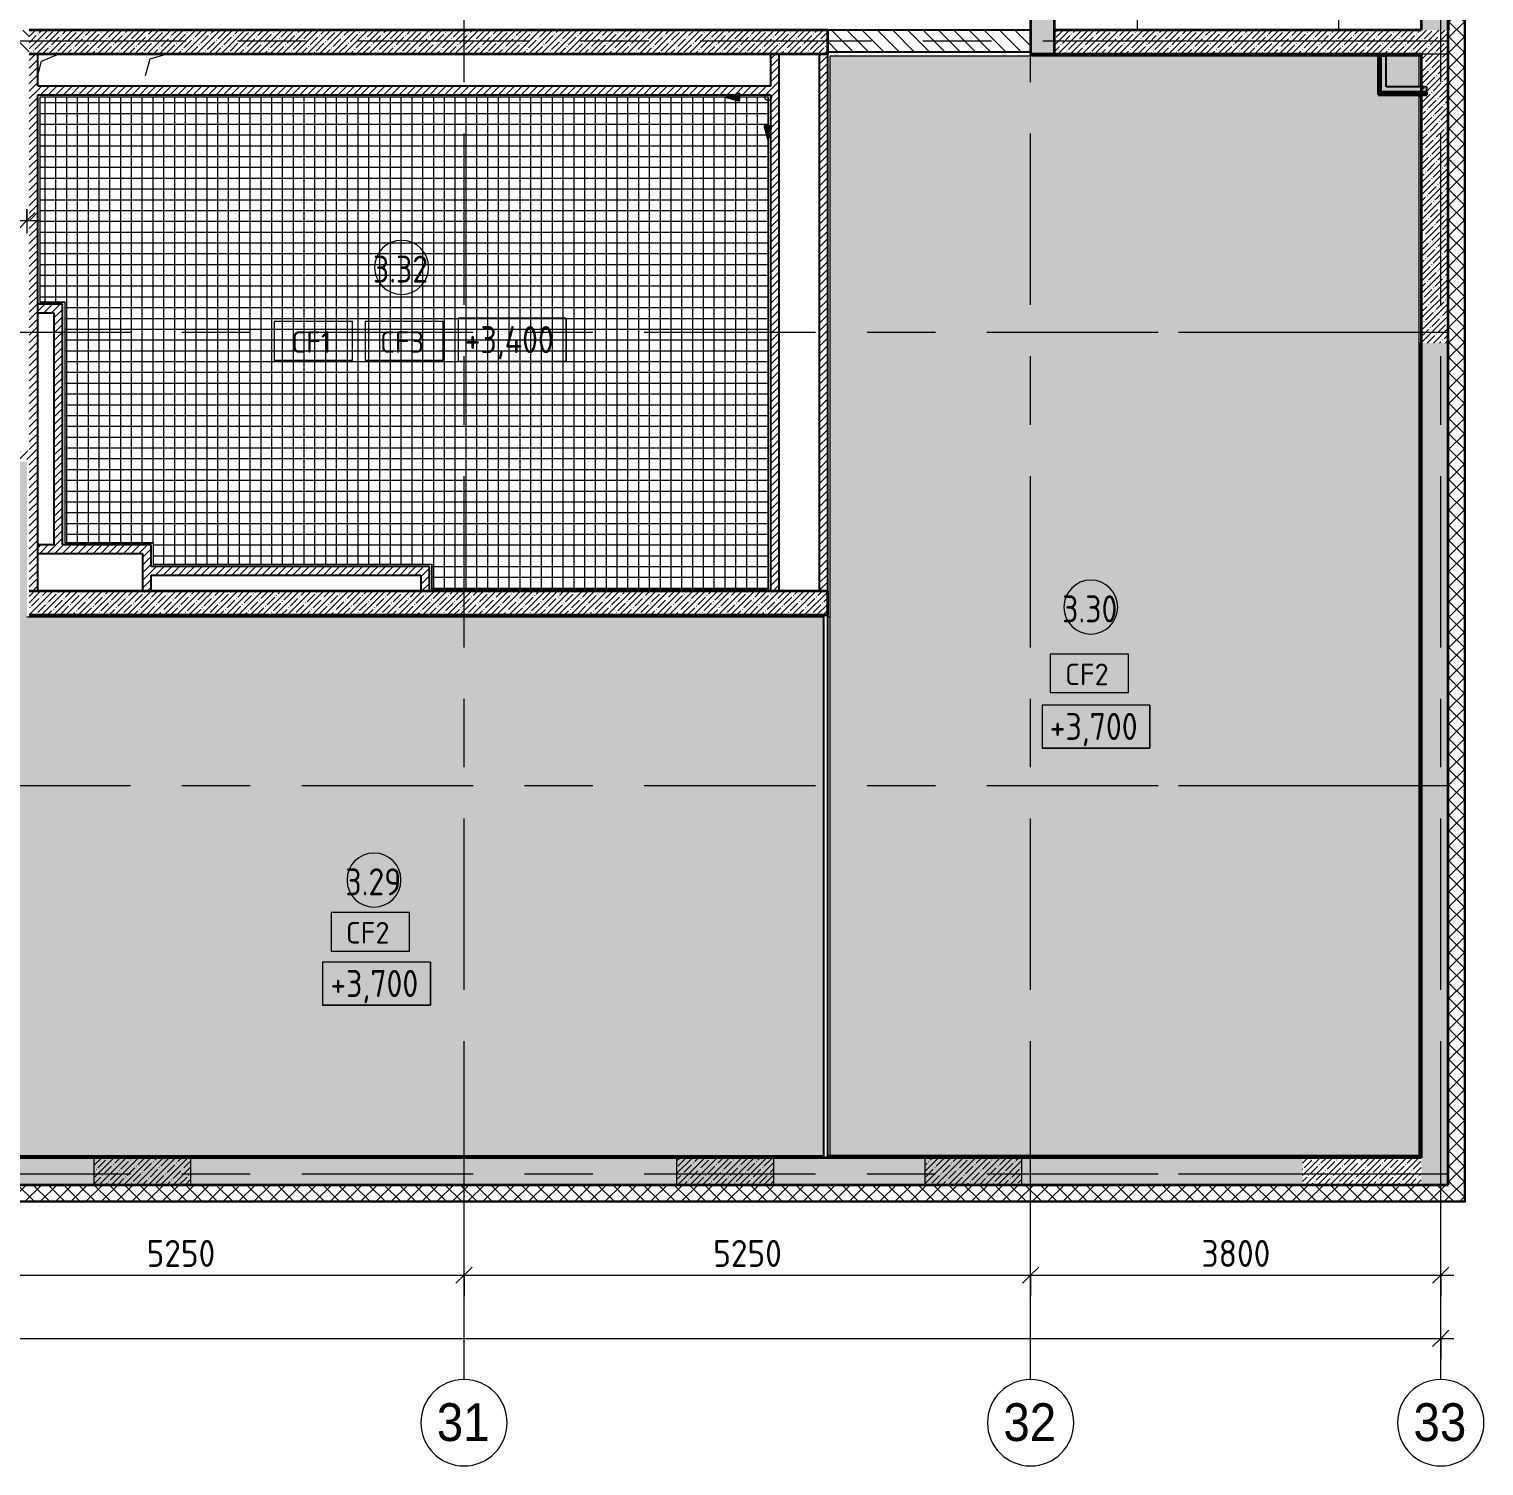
# Model space of a CAD drawing. Header units: millimetres. Extents: x 81469 to 281789, y -8553 to 29000.
# Drawn here: x 111930 to 125410, y -2706 to 10610 of the extents above; entities that cross this region are included whole.
import ezdxf

# ---------------------------------------------------------------- set-up
doc = ezdxf.new("R2010")
doc.units = ezdxf.units.MM
doc.linetypes.add('ADSK_Штрих_ш2 п1', pattern=[300, 200, -100])
doc.linetypes.add('Осевая', pattern=[3175, 635, -476.25, 1587.5, -476.25])
for name, color, linetype, lineweight in [('0-1', 7, 'Continuous', 9), ('A-ANNO-DIMS', 7, 'Continuous', 9), ('A-ANNO-DIMS-100', 7, 'Continuous', 9), ('A-AREA-IDEN', 7, 'Continuous', 9), ('A-CLNG', 7, 'Continuous', 9), ('A-CLNG-IDEN', 7, 'Continuous', 9), ('A-CLNG-PATT', 7, 'Continuous', 9), ('A-DETL-1', 7, 'ADSK_Штрих_ш2 п1', 9), ('A-DETL-GENF', 7, 'Continuous', 9), ('A-WALL', 7, 'Continuous', 9), ('G-ANNO-DIMS', 7, 'Continuous', 9), ('I-WALL', 7, 'Continuous', 9), ('S-COLS', 7, 'Continuous', 9), ('Оси', 7, 'Continuous', 9), ('Оси-1', 7, 'Continuous', 20), ('Оси-2', 7, 'Осевая', 9)]:
    doc.layers.add(name, color=color, linetype=linetype, lineweight=lineweight)
for name, color, linetype, lineweight, true_color in [('A-WALL-1', 7, 'Continuous', 13, 0x3c3c3c), ('A-WALL-2', 7, 'Continuous', 25, 0x3c3c3c), ('A-WALL-3', 7, 'Continuous', 35, 0x3c3c3c), ('A-WALL-FNSH-1', 7, 'Continuous', 9, 0x3c3c3c), ('A-WALL-FNSH-2', 7, 'Continuous', 13, 0x3c3c3c)]:
    doc.layers.add(name, color=color, linetype=linetype, lineweight=lineweight, true_color=true_color)
doc.styles.add('Arial', font='arial.ttf', dxfattribs={"width": 0.9, "height": 350})
doc.styles.add('GOST Common', font='GOST_Common.ttf', dxfattribs={"width": 0.9, "height": 250})
doc.styles.add('GOST Common_1', font='GOST_Common.ttf', dxfattribs={"height": 200})
doc.styles.add('ISOCPEUR', font='isocpeur.ttf', dxfattribs={"width": 0.9, "height": 250})
doc.styles.add('ISOCPEUR_2', font='isocpeur.ttf', dxfattribs={"width": 0.9, "height": 150})
doc.dimstyles.new('ISO-1_5_окр_100', dxfattribs={"dimscale": 304.8, "dimtxt": 149.397176, "dimasz": 0.492126, "dimexe": 0.393701, "dimexo": 0, "dimgap": 0, "dimtad": 1, "dimdec": 0, "dimrnd": 100, "dimzin": 0, "dimdsep": 46, "dimtxsty": 'ISOCPEUR_2', "dimblk1": 'OBLIQUE', "dimblk2": 'OBLIQUE', "dimsah": 1, "dimcen": 0.09, "dimdle": 0.393701, "dimazin": 0, "dimtfac": 1, "dimtdec": 4, "dimtix": 1, "dimtmove": 0, "dimatfit": 3, "dimfxl": 1, "dimtvp": 1, "dimtolj": 1, "dimtzin": 0, "dimarcsym": 2})
doc.dimstyles.new('ISO-2_5_0_9К_БОЛЬШОЙ', dxfattribs={"dimscale": 304.8, "dimtxt": 248.995294, "dimasz": 0.492126, "dimexe": 0.393701, "dimexo": 0.984252, "dimgap": 0, "dimtad": 1, "dimdec": 0, "dimrnd": 10, "dimzin": 0, "dimdsep": 46, "dimtxsty": 'ISOCPEUR', "dimblk1": 'OBLIQUE', "dimblk2": 'OBLIQUE', "dimsah": 1, "dimcen": 0.09, "dimdle": 0.393701, "dimazin": 0, "dimtfac": 1, "dimtdec": 4, "dimtix": 1, "dimtmove": 0, "dimatfit": 3, "dimfxl": 1, "dimtvp": 1, "dimtolj": 1, "dimtzin": 0, "dimarcsym": 2})
pattern_1 = [(45, (0, 0), (-35.35534, 35.35534), [])]
pattern_2 = [(45, (0, 0), (-57.024626, 57.024626), []), (45, (57.025, 0), (-57.024626, 57.024626), [100.806, -20.161, 3.353, -16.808])]
pattern_3 = [(45, (0, 0), (-70.71068, 70.71068), []), (135, (0, 0), (-70.71068, -70.71068), [])]
pattern_4 = [(45, (0, 0), (-106.06602, 106.06602), []), (135, (0, 0), (-106.06602, -106.06602), [])]

# ---------------------------------------------------------------- blocks, each defined once
blk = doc.blocks.new('Начало раскладки_красным - Начало раскладки_красным-26113037-План потолков с обозначением видов отделки и геометрии 3 этажа в осях 23-33')
at = {"layer": 'A-DETL-GENF'}
for points in [[(-265, -36), (-265, 36), (-400, 0)], [(0, -400), (36, -265), (-36, -265)]]:
    blk.add_hatch(color=256, dxfattribs=at).paths.add_polyline_path(points)
for p, q in [((-265, 36), (-400, 0)), ((-400, 0), (-265, 36)), ((-400, 0), (-265, -36)), ((-400, 0), (-265, -36)), ((-265, -36), (-265, 36)), ((-265, 36), (-265, -36)), ((-30, 0), (-265, 0)), ((0, -30), (0, -265)), ((36, -265), (-36, -265)), ((-36, -265), (0, -400)), ((0, -400), (-36, -265)), ((-36, -265), (36, -265)), ((0, -400), (36, -265)), ((0, -400), (36, -265))]:
    blk.add_line(p, q, dxfattribs=at)
blk.add_circle((0, 0), 30, dxfattribs=at)
blk = doc.blocks.new('Ось сетки - D8-29747960-План потолков с обозначением видов отделки и геометрии 3 этажа в осях 23-33')
at = {"layer": 'Оси-1'}
for start, end in [(360, 180), (180, 360)]:
    blk.add_arc((0, 0), 4, start, end, dxfattribs=at)
blk = doc.blocks.new('Марка_Помещения - Номер-25198446-План потолков с обозначением видов отделки и геометрии 3 этажа в осях 23-33')
at = {"layer": 'A-AREA-IDEN'}
for start, end in [(360, 180), (180, 360)]:
    blk.add_arc((0, 0), 2.5, start, end, dxfattribs=at)
blk = doc.blocks.new('М_потолков - Марка_ Имя типа-25382930-План потолков с обозначением видов отделки и геометрии 3 этажа в осях 23-33')
at = {"layer": 'A-CLNG-IDEN'}
for p, q in [((3.625, 1.984375), (-3.625, 1.984375)), ((-3.625, 1.984375), (-3.625, -1.59375)), ((3.625, -1.59375), (3.625, 1.984375)), ((-3.625, -1.59375), (3.625, -1.59375))]:
    blk.add_line(p, q, dxfattribs=at)
blk = doc.blocks.new('Высотные отметки - 10х4_h_-17668695-План потолков с обозначением видов отделки и геометрии 3 этажа в осях 23-33')
at = {"layer": 'G-ANNO-DIMS'}
for p, q in [((-5, 4), (-5, 0)), ((5, 4), (-5, 4)), ((5, 4), (-5, 4)), ((-5, 4), (-5, 0)), ((5, 4), (5, 0)), ((5, 0), (5, 4)), ((5, 0), (-5, 0)), ((-5, 0), (5, 0))]:
    blk.add_line(p, q, dxfattribs=at)
blk = doc.blocks.new('DIMBLOCK23-План потолков с обозначением видов отделки и геометрии 3 этажа в осях 23-33')
at = {"layer": 'A-ANNO-DIMS-100', "lineweight": 20}
for p, q in [((110710, -939), (110635, -1014)), ((110710, -939), (110785, -864)), ((115960, -939), (115885, -1014)), ((115960, -939), (116035, -864))]:
    blk.add_line(p, q, dxfattribs=at)
at = {"layer": 'A-ANNO-DIMS-100'}
for p, q in [((110710, -1133), (110710, -819)), ((110710, -939), (115960, -939)), ((110710, -939), (110710, -1133)), ((115960, -1133), (115960, -819)), ((115960, -939), (115960, -1133))]:
    blk.add_line(p, q, dxfattribs=at)
at = {"layer": 'A-ANNO-DIMS-100', "color": 0, "insert": (113019, -612), "char_height": 250, "width": 758.48, "attachment_point": 1, "line_spacing_factor": 1.149209, "style": 'ISOCPEUR'}
blk.add_mtext('5250', dxfattribs=at)
blk = doc.blocks.new('_Oblique')
at = {"color": 0, "linetype": 'ByBlock', "lineweight": -2}
blk.add_line((-0.5, -0.5), (0.5, 0.5), dxfattribs=at)
blk = doc.blocks.new('DIMBLOCK24-План потолков с обозначением видов отделки и геометрии 3 этажа в осях 23-33')
at = {"layer": 'A-ANNO-DIMS-100', "lineweight": 20}
for p, q in [((115960, -939), (115885, -1014)), ((115960, -939), (116035, -864)), ((121210, -939), (121135, -1014)), ((121210, -939), (121285, -864))]:
    blk.add_line(p, q, dxfattribs=at)
at = {"layer": 'A-ANNO-DIMS-100'}
for p, q in [((115960, -1133), (115960, -819)), ((115960, -939), (121210, -939)), ((115960, -939), (115960, -1133)), ((121210, -1133), (121210, -819)), ((121210, -939), (121210, -1133))]:
    blk.add_line(p, q, dxfattribs=at)
at = {"layer": 'A-ANNO-DIMS-100', "color": 0, "insert": (118269, -612), "char_height": 250, "width": 758.48, "attachment_point": 1, "line_spacing_factor": 1.149209, "style": 'ISOCPEUR'}
blk.add_mtext('5250', dxfattribs=at)
blk = doc.blocks.new('DIMBLOCK25-План потолков с обозначением видов отделки и геометрии 3 этажа в осях 23-33')
at = {"layer": 'A-ANNO-DIMS-100', "lineweight": 20}
for p, q in [((121210, -939), (121135, -1014)), ((121210, -939), (121285, -864)), ((125010, -939), (124935, -1014)), ((125010, -939), (125085, -864))]:
    blk.add_line(p, q, dxfattribs=at)
at = {"layer": 'A-ANNO-DIMS-100'}
for p, q in [((121210, -1133), (121210, -819)), ((121210, -939), (125130, -939)), ((121210, -939), (121210, -1133)), ((125010, -1133), (125010, -819)), ((125010, -939), (125010, -1133))]:
    blk.add_line(p, q, dxfattribs=at)
at = {"layer": 'A-ANNO-DIMS-100', "color": 0, "insert": (122794, -612), "char_height": 250, "width": 758.48, "attachment_point": 1, "line_spacing_factor": 1.149209, "style": 'ISOCPEUR'}
blk.add_mtext('3800', dxfattribs=at)
blk = doc.blocks.new('DIMBLOCK26-План потолков с обозначением видов отделки и геометрии 3 этажа в осях 23-33')
at = {"layer": 'A-ANNO-DIMS-100'}
for p, q in [((84560, -1718), (84560, -1404)), ((125010, -1718), (125010, -1404)), ((84440, -1524), (125130, -1524)), ((84560, -1524), (84560, -1718)), ((125010, -1524), (125010, -1718))]:
    blk.add_line(p, q, dxfattribs=at)
at = {"layer": 'A-ANNO-DIMS-100', "lineweight": 20}
for p, q in [((84560, -1524), (84635, -1449)), ((125010, -1524), (125085, -1449)), ((84560, -1524), (84485, -1599)), ((125010, -1524), (124935, -1599))]:
    blk.add_line(p, q, dxfattribs=at)
at = {"layer": 'A-ANNO-DIMS-100', "color": 0, "insert": (104366, -1197), "char_height": 250, "width": 1005.56, "attachment_point": 1, "line_spacing_factor": 1.149209, "style": 'ISOCPEUR'}
blk.add_mtext('40450', dxfattribs=at)
blk = doc.blocks.new('DIMBLOCK72-План потолков с обозначением видов отделки и геометрии 3 этажа в осях 23-33')
at = {"layer": 'A-ANNO-DIMS-100'}
for p, q in [((111350, 8941), (111350, 8715)), ((111350, 8835), (111350, 8941)), ((111910, 8941), (111910, 8715)), ((111910, 8835), (111910, 8941)), ((111350, 8835), (112030, 8835))]:
    blk.add_line(p, q, dxfattribs=at)
at = {"layer": 'A-ANNO-DIMS-100', "lineweight": 20}
for p, q in [((111350, 8835), (111425, 8910)), ((111910, 8835), (111985, 8910)), ((111350, 8835), (111275, 8760)), ((111910, 8835), (111835, 8760))]:
    blk.add_line(p, q, dxfattribs=at)
at = {"layer": 'A-ANNO-DIMS-100', "color": 0, "insert": (111488, 9031), "char_height": 150, "width": 341.32, "attachment_point": 1, "line_spacing_factor": 1.149209, "style": 'ISOCPEUR_2'}
blk.add_mtext('600', dxfattribs=at)

msp = doc.modelspace()

# ---------------------------------------------------------------- hatches: boundary and pattern name
at = {"layer": 'A-CLNG-PATT'}
h = msp.add_hatch(color=256, dxfattribs=at)
h.paths.add_polyline_path([(118938.4, 170), (119290, 170), (119290, 5160), (111910, 5160), (111909, 6600), (109770, 6599), (109771, 170), (113198.4, 170)])
h.paths.add_polyline_path([(124678.3, 170), (124810, 170), (124810, 10000), (124430, 10000), (124430, 10360), (119350, 10360), (119350, 170)])
h.paths.add_polyline_path([(124505, 10075), (124810, 10075), (124810, 10360), (124505, 10360)])
h = msp.add_hatch(dxfattribs=at)
h.set_pattern_fill('FP_26', color=256, style=0, pattern_type=2)
h.set_pattern_definition([(0, (115479, 7729), (0, 100), []), (90, (115479, 7729), (-100, 6e-15), [])])
h.paths.add_polyline_path([(118779, 5421), (118778.2, 9579), (118741.9, 9714.2), (118779, 9714.3), (118779, 9979), (118513.2, 9979), (118513.3, 9942.6), (118378, 9979), (112031, 9979), (112031, 8081), (112261, 8081), (112261, 5851), (113081, 5851), (113081, 5651), (115661, 5651), (115661, 5421)])
at = {"layer": 'A-WALL'}
h = msp.add_hatch(dxfattribs=at)
h.set_pattern_fill('FP_2', color=256, style=0, pattern_type=2)
h.set_pattern_definition(pattern_3)
h.paths.add_polyline_path([(125080, -250), (125230, -250), (125230, 21400), (125080, 21400), (125080, -100)])
h = msp.add_hatch(dxfattribs=at)
h.set_pattern_fill('FP_2', color=256, style=0, pattern_type=2)
h.set_pattern_definition(pattern_3)
h.paths.add_polyline_path([(124678.3, -250), (125080, -250), (125080, -100), (89210, -100), (89210, -250), (118938.4, -250)])
at = {"layer": 'I-WALL'}
h = msp.add_hatch(dxfattribs=at)
h.set_pattern_fill('FP_1', color=256, style=0, pattern_type=2)
h.set_pattern_definition(pattern_2)
h.paths.add_polyline_path([(124830, 10600), (125080, 10600), (125080, 21400), (124830, 21400), (124830, 13404.9)])
h = msp.add_hatch(dxfattribs=at)
h.set_pattern_fill('FP_1', color=256, style=0, pattern_type=2)
h.set_pattern_definition(pattern_2)
h.paths.add_polyline_path([(121210, 10380), (121430, 10380), (121430, 13400), (121210, 13400), (121210, 10400)])
h.paths.add_polyline_path([(121430, 13900), (121430, 18600), (121210, 18600), (121210, 13900), (121222, 13900)])
h.paths.add_polyline_path([(121429.6, 19100), (121430, 19100), (121430, 19110), (121210, 19110), (121210, 19100)])
h = msp.add_hatch(dxfattribs=at)
h.set_pattern_fill('FP_3', color=256, style=0, pattern_type=2)
h.set_pattern_definition([(135, (0, 0), (-70.71068, -70.71068), [])])
h.paths.add_polyline_path([(121210, 10400), (121210, 10600), (119330, 10600), (119330, 10400)])
h.paths.add_polyline_path([(111930, 10400), (111930, 10600), (107350, 10600), (107350, 10400), (110328.4, 10400)])
h = msp.add_hatch(dxfattribs=at)
h.set_pattern_fill('FP_1', color=256, style=0, pattern_type=2)
h.set_pattern_definition(pattern_2)
h.paths.add_polyline_path([(119330, 10380), (119330, 10600), (111930, 10600), (111930, 10380), (118938.4, 10380)])
h = msp.add_hatch(dxfattribs=at)
h.set_pattern_fill('FP_1', color=256, style=0, pattern_type=2)
h.set_pattern_definition(pattern_2)
h.paths.add_polyline_path([(124678.3, 10380), (125080, 10380), (125080, 10600), (121430, 10600), (121430, 10380), (121808.4, 10380)])
h = msp.add_hatch(dxfattribs=at)
h.set_pattern_fill('FP_4', color=256, style=0, pattern_type=2)
h.set_pattern_definition(pattern_1)
h.paths.add_polyline_path([(112010, 5400), (112010, 10380), (111930, 10380), (111930, 5400)])
h = msp.add_hatch(dxfattribs=at)
h.set_pattern_fill('FP_4', color=256, style=0, pattern_type=2)
h.set_pattern_definition(pattern_1)
h.paths.add_polyline_path([(118800, 5400), (118880, 5400), (118880, 10380), (118800, 10380), (118800, 9714.2), (118814.4, 9714.3), (118800, 9660.4), (118800, 9295.3)])
h = msp.add_hatch(dxfattribs=at)
h.set_pattern_fill('FP_4', color=256, style=0, pattern_type=2)
h.set_pattern_definition(pattern_1)
h.paths.add_polyline_path([(119250, 5400), (119330, 5400), (119330, 10380), (119250, 10380), (119250, 9295.3)])
h = msp.add_hatch(dxfattribs=at)
h.set_pattern_fill('FP_1', color=256, style=0, pattern_type=2)
h.set_pattern_definition(pattern_2)
h.paths.add_polyline_path([(124830, 7700), (125080, 7700), (125080, 10380), (124830, 10380)])
h = msp.add_hatch(dxfattribs=at)
h.set_pattern_fill('FP_31', color=256, style=0, pattern_type=2)
h.set_pattern_definition(pattern_4)
h.paths.add_polyline_path([(124442.5, 10000), (124442.5, 10360), (124430, 10360), (124430, 10000)])
h = msp.add_hatch(dxfattribs=at)
h.set_pattern_fill('FP_31', color=256, style=0, pattern_type=2)
h.set_pattern_definition(pattern_4)
h.paths.add_polyline_path([(124442.5, 10012.5), (124455, 10012.5), (124455, 10360), (124442.5, 10360)])
for points in [[(124505, 10025), (124505, 10360), (124455, 10360), (124455, 10025)], [(124505, 10025), (124880, 10025), (124880, 10075), (124505, 10075)]]:
    msp.add_hatch(color=256, dxfattribs=at).paths.add_polyline_path(points)
h = msp.add_hatch(dxfattribs=at)
h.set_pattern_fill('FP_4', color=256, style=0, pattern_type=2)
h.set_pattern_definition(pattern_1)
h.paths.add_polyline_path([(118457.1, 10000), (118513.2, 10015.1), (118513.3, 10000), (118800, 10000), (118800, 10080), (112010, 10080), (112010, 10000), (118378, 10000)])
h = msp.add_hatch(dxfattribs=at)
h.set_pattern_fill('FP_31', color=256, style=0, pattern_type=2)
h.set_pattern_definition(pattern_4)
h.paths.add_polyline_path([(124880, 10000), (124880, 10012.5), (124442.5, 10012.5), (124442.5, 10000), (124678.3, 10000)])
h = msp.add_hatch(dxfattribs=at)
h.set_pattern_fill('FP_31', color=256, style=0, pattern_type=2)
h.set_pattern_definition(pattern_4)
h.paths.add_polyline_path([(124678.3, 10012.5), (124880, 10012.5), (124880, 10025), (124455, 10025), (124455, 10012.5), (124505, 10012.5)])
h = msp.add_hatch(dxfattribs=at)
h.set_pattern_fill('FP_4', color=256, style=0, pattern_type=2)
h.set_pattern_definition(pattern_1)
h.paths.add_polyline_path([(112240, 7980), (112240, 8060), (112010, 8060), (112010, 7980), (112160, 7980)])
h = msp.add_hatch(dxfattribs=at)
h.set_pattern_fill('FP_4', color=256, style=0, pattern_type=2)
h.set_pattern_definition(pattern_1)
h.paths.add_polyline_path([(112160, 5830), (112240, 5830), (112240, 7980), (112160, 7980), (112160, 6213.2)])
h = msp.add_hatch(dxfattribs=at)
h.set_pattern_fill('FP_1', color=256, style=0, pattern_type=2)
h.set_pattern_definition(pattern_2)
h.paths.add_polyline_path([(125080, -100), (125080, 7700), (124830, 7700), (124830, -100)])
h = msp.add_hatch(dxfattribs=at)
h.set_pattern_fill('FP_4', color=256, style=0, pattern_type=2)
h.set_pattern_definition(pattern_1)
h.paths.add_polyline_path([(111930, 6620), (111930, 6700), (109750, 6700), (109750, 6620), (111763.4, 6620)])
h = msp.add_hatch(dxfattribs=at)
h.set_pattern_fill('FP_4', color=256, style=0, pattern_type=2)
h.set_pattern_definition(pattern_1)
h.paths.add_polyline_path([(112010, 5750), (112980, 5750), (112980, 5830), (112010, 5830)])
h = msp.add_hatch(dxfattribs=at)
h.set_pattern_fill('FP_4', color=256, style=0, pattern_type=2)
h.set_pattern_definition(pattern_1)
h.paths.add_polyline_path([(113060, 5400), (113060, 5830), (112980, 5830), (112980, 5400)])
h = msp.add_hatch(dxfattribs=at)
h.set_pattern_fill('FP_4', color=256, style=0, pattern_type=2)
h.set_pattern_definition(pattern_1)
h.paths.add_polyline_path([(113060, 5550), (115560, 5550), (115560, 5630), (113060, 5630)])
h = msp.add_hatch(dxfattribs=at)
h.set_pattern_fill('FP_4', color=256, style=0, pattern_type=2)
h.set_pattern_definition(pattern_1)
h.paths.add_polyline_path([(115640, 5400), (115640, 5630), (115560, 5630), (115560, 5400)])
h = msp.add_hatch(dxfattribs=at)
h.set_pattern_fill('FP_1', color=256, style=0, pattern_type=2)
h.set_pattern_definition(pattern_2)
h.paths.add_polyline_path([(113198.4, 5180), (119330, 5180), (119330, 5400), (111930, 5400), (111930, 5180)])
h = msp.add_hatch(dxfattribs=at)
h.set_pattern_fill('FP_1', color=256, style=0, pattern_type=2)
h.set_pattern_definition(pattern_2)
h.paths.add_polyline_path([(123730, -100), (123730, 150), (102630, 150), (102630, -100), (118938.4, -100)])
h.paths.add_polyline_path([(101718.5, -100), (101730, -100), (101730, 150), (99930, 150), (99930, -100)])
h.paths.add_polyline_path([(99030, -100), (99030, 150), (94530, 150), (94530, -100), (95978.5, -100)])
h.paths.add_polyline_path([(93630, -100), (93630, 150), (91040, 150), (91040, -100), (93108.5, -100)])
h = msp.add_hatch(dxfattribs=at)
h.set_pattern_fill('FP_1', color=256, style=0, pattern_type=2)
h.set_pattern_definition(pattern_2)
h.paths.add_polyline_path([(124678.3, -100), (124830, -100), (124830, 150), (123730, 150), (123730, -100)])
at = {"layer": 'S-COLS'}
h = msp.add_hatch(dxfattribs=at)
h.set_pattern_fill('FP_1', color=256, style=0, pattern_type=2)
h.set_pattern_definition(pattern_2)
h.paths.add_polyline_path([(112530, -100), (113430, -100), (113430, 150), (112530, 150)])
h = msp.add_hatch(dxfattribs=at)
h.set_pattern_fill('FP_1', color=256, style=0, pattern_type=2)
h.set_pattern_definition(pattern_2)
h.paths.add_polyline_path([(118830, -100), (118830, 150), (117930, 150), (117930, -100)])
h = msp.add_hatch(dxfattribs=at)
h.set_pattern_fill('FP_1', color=256, style=0, pattern_type=2)
h.set_pattern_definition(pattern_2)
h.paths.add_polyline_path([(121130, -100), (121130, 150), (120230, 150), (120230, -100)])

# ---------------------------------------------------------------- linework, layer by layer
at = {"layer": '0-1'}
for p, q in [((112045.2, 10311.5), (112210, 10380)), ((113051.4, 10334.5), (113210, 10380)), ((112010, 10180), (112045.2, 10311.5)), ((113010, 10180), (113051.4, 10334.5))]:
    msp.add_line(p, q, dxfattribs=at)
at = {"layer": 'A-CLNG'}
for p, q in [((124810, 10075), (124810, 10360)), ((118378.9, 9979), (112031, 9979)), ((112031, 9979), (112031, 8081)), ((118779, 9979), (118513.2, 9979)), ((118779, 9714.2), (118779, 9979)), ((124810, 7700), (124810, 10000)), ((118779, 5421), (118779, 9581.9)), ((112031, 8081), (112261, 8081)), ((112261, 8081), (112261, 5851)), ((112261, 5851), (113081, 5851)), ((113081, 5851), (113081, 5651)), ((113081, 5651), (115661, 5651)), ((115661, 5651), (115661, 5421)), ((115661, 5421), (118779, 5421)), ((119350, 5160), (119350, 170))]:
    msp.add_line(p, q, dxfattribs=at)
at = {"layer": 'A-DETL-1'}
for p, q in [((122201, 10600), (122201, 18437.5)), ((124065, 10600), (124065, 18437.5))]:
    msp.add_line(p, q, dxfattribs=at)
at = {"layer": 'A-WALL'}
for p, q in [((125230, -250), (125230, 21550)), ((124830, 10380), (125080, 10380)), ((124442.5, 10012.5), (124442.5, 10360)), ((124880, 10012.5), (124442.5, 10012.5)), ((89210, -250), (125230, -250))]:
    msp.add_line(p, q, dxfattribs=at)
at = {"layer": 'A-WALL-1'}
for p in [(125080, 10600), (125080, -100)]:
    msp.add_line(p, (125080, -100), dxfattribs=at)
at = {"layer": 'A-WALL-2'}
for p, q in [((121210, 10600), (119330, 10600)), ((112010, 10080), (112010, 10380)), ((118800, 10380), (118800, 10080)), ((118880, 5400), (118880, 10380)), ((119250, 10380), (119250, 5400)), ((119330, 10400), (121210, 10400)), ((119330, 5400), (119330, 10380)), ((124505, 10360), (124455, 10360)), ((124505, 10075), (124505, 10360)), ((118800, 10080), (112010, 10080)), ((112010, 5400), (112010, 10000)), ((112010, 10000), (118457.1, 10000)), ((118513.2, 10000), (118800, 10000)), ((118800, 10000), (118800, 9714.2)), ((124880, 10075), (124505, 10075)), ((124880, 10025), (124880, 10075)), ((118800, 9660.4), (118800, 5400)), ((112240, 8060), (112010, 8060)), ((112010, 7980), (112160, 7980)), ((112160, 7980), (112160, 5830)), ((112240, 5830), (112240, 8060)), ((112160, 5830), (112010, 5830)), ((113060, 5830), (112240, 5830)), ((113060, 5630), (113060, 5830)), ((112010, 5750), (112980, 5750)), ((112980, 5750), (112980, 5400)), ((115640, 5630), (113060, 5630)), ((113060, 5550), (115560, 5550)), ((113060, 5400), (113060, 5550)), ((115560, 5550), (115560, 5400)), ((115640, 5400), (115640, 5630)), ((119290, 5180), (119290, 150)), ((119330, 150), (119330, 5180))]:
    msp.add_line(p, q, dxfattribs=at)
at = {"layer": 'A-WALL-3'}
for p, q in [((125080, 21400), (125080, 10600)), ((125080, -100), (125080, 21400)), ((124830, 18850), (124830, 10600)), ((121210, 13400), (121210, 10380)), ((121430, 10380), (121430, 13400)), ((119330, 10600), (111930, 10600)), ((119330, 10380), (119330, 10600)), ((124830, 10600), (121430, 10600)), ((111930, 10380), (119330, 10380)), ((121210, 10380), (124830, 10380)), ((124830, 10380), (124830, 150)), ((124430, 10360), (124430, 10000)), ((124455, 10360), (124430, 10360)), ((124455, 10025), (124455, 10360)), ((124430, 10000), (124880, 10000)), ((124880, 10025), (124455, 10025)), ((124880, 10000), (124880, 10025)), ((119330, 5400), (111930, 5400)), ((119330, 5180), (119330, 5400)), ((111930, 5180), (119330, 5180)), ((123730, 150), (102630, 150)), ((124830, 150), (123730, 150)), ((102630, -100), (125080, -100))]:
    msp.add_line(p, q, dxfattribs=at)
at = {"layer": 'A-WALL-FNSH-1'}
for p, q in [((125238, -258), (125238, 21558)), ((89202, -258), (125238, -258))]:
    msp.add_line(p, q, dxfattribs=at)
at = {"layer": 'A-WALL-FNSH-2'}
for p, q in [((125233, -253), (125233, 21553)), ((89207, -253), (125233, -253))]:
    msp.add_line(p, q, dxfattribs=at)
at = {"layer": 'I-WALL'}
for p, q in [((119350, 10360), (119350, 5160)), ((124430, 10360), (119351, 10360)), ((119351, 10359), (119351, 5159)), ((124430, 10359), (119351, 10359)), ((124830, 10360), (124505, 10360)), ((124830, 10359), (124505, 10359)), ((118382.6, 9980), (112030, 9980)), ((112030, 9980), (112030, 8080)), ((118780, 9980), (118513.2, 9980)), ((118780, 9714.2), (118780, 9980)), ((124830, 9980), (124810, 9980)), ((118780, 5420), (118780, 9585.6)), ((112030, 8080), (112260, 8080)), ((112260, 8080), (112260, 5850)), ((124809, 170), (124809, 7701)), ((124809, 7701), (124830, 7701)), ((124810, 7700), (124810, 150)), ((112260, 5850), (113080, 5850)), ((113080, 5850), (113080, 5650)), ((113080, 5650), (115660, 5650)), ((115660, 5650), (115660, 5420)), ((115660, 5420), (118780, 5420)), ((119290, 5159), (111909, 5159)), ((119290, 5160), (111910, 5160)), ((119350, 5160), (119330, 5160)), ((119351, 5159), (119330, 5159)), ((109771, 171), (119290, 171)), ((109771, 170), (119290, 170)), ((119330, 171), (124809, 171)), ((124810, 170), (119330, 170)), ((124809, 170.5), (124810, 170.5)), ((124810, 160), (124830, 160))]:
    msp.add_line(p, q, dxfattribs=at)
at = {"layer": 'S-COLS'}
for p, q in [((113430, 150), (112530, 150)), ((112530, 150), (112530, -100)), ((113430, -100), (113430, 150)), ((118830, 150), (117930, 150)), ((117930, 150), (117930, -100)), ((118830, -100), (118830, 150)), ((121130, 150), (120230, 150)), ((120230, 150), (120230, -100)), ((121130, -100), (121130, 150)), ((112530, -100), (113430, -100)), ((117930, -100), (118830, -100)), ((120230, -100), (121130, -100))]:
    msp.add_line(p, q, dxfattribs=at)
at = {"layer": 'Оси'}
for p, q in [((122580, 10500), (125080, 10500)), ((122580, 7800), (125080, 7800)), ((122580, 3600), (125080, 3600)), ((115960, -1906.3), (115960, 593.7)), ((121210, -1906.3), (121210, 593.7)), ((125010, -1906.3), (125010, 593.7)), ((122580, 0), (125080, 0))]:
    msp.add_line(p, q, dxfattribs=at)
at = {"layer": 'Оси-2'}
for p, q in [((115960, 593.7), (115960, 19415.1)), ((121210, 593.7), (121210, 19415.1)), ((125010, 593.7), (125010, 19415.1)), ((85286, 10500), (122580, 10500)), ((84769.4, 7800), (122580, 7800)), ((84769.4, 3600), (122580, 3600)), ((84769.4, 0), (122580, 0))]:
    msp.add_line(p, q, dxfattribs=at)

# ---------------------------------------------------------------- block references
at = {"layer": 'A-AREA-IDEN', "xscale": 99.99999999999993, "yscale": 99.99999999999993, "zscale": 99.99999999999993}
for p in [(115381.4, 8401.7), (121767.3, 5253.2), (115125.8, 2723.2)]:
    msp.add_blockref('Марка_Помещения - Номер-25198446-План потолков с обозначением видов отделки и геометрии 3 этажа в осях 23-33', p, dxfattribs=at)
at = {"layer": 'A-CLNG-IDEN', "xscale": 99.99999999999993, "yscale": 99.99999999999993, "zscale": 99.99999999999993}
for p in [(114562.9, 7700), (115405, 7700), (121755, 4619.8), (115091.3, 2225.1)]:
    msp.add_blockref('М_потолков - Марка_ Имя типа-25382930-План потолков с обозначением видов отделки и геометрии 3 этажа в осях 23-33', p, dxfattribs=at)
at = {"layer": 'A-DETL-GENF', "rotation": 0.03359668727813597}
msp.add_blockref('Начало раскладки_красным - Начало раскладки_красным-26113037-План потолков с обозначением видов отделки и геометрии 3 этажа в осях 23-33', (118778, 9979), dxfattribs=at)
at = {"layer": 'G-ANNO-DIMS', "xscale": 99.99999999999993, "yscale": 99.99999999999993, "zscale": 99.99999999999993}
for p in [(116406.4, 7530.6), (121815.5, 3945.3), (115149.7, 1563.2)]:
    msp.add_blockref('Высотные отметки - 10х4_h_-17668695-План потолков с обозначением видов отделки и геометрии 3 этажа в осях 23-33', p, dxfattribs=at)
at = {"layer": 'Оси-1', "xscale": 99.99999999999993, "yscale": 99.99999999999993, "zscale": 99.99999999999993}
for p in [(115960, -2306.3), (121210, -2306.3), (125010, -2306.3)]:
    msp.add_blockref('Ось сетки - D8-29747960-План потолков с обозначением видов отделки и геометрии 3 этажа в осях 23-33', p, dxfattribs=at)

# ---------------------------------------------------------------- texts
at = {"layer": 'A-AREA-IDEN', "char_height": 250, "width": 663.797, "attachment_point": 1, "style": 'GOST Common'}
for s, insert in [('3.32', (115115.6, 8510.3)), ('3.30', (121501.6, 5361.8)), ('3.29', (114860.1, 2831.8))]:
    msp.add_mtext(s, dxfattribs=dict(at, insert=insert))
at = {"layer": 'A-CLNG-IDEN', "char_height": 200, "attachment_point": 1, "style": 'GOST Common_1'}
for s, insert, width in [('CF1', (114360, 7809.7), 472.996), ('CF3', (115182.2, 7809.7), 521.097), ('CF2', (121529.2, 4729.5), 529.114), ('CF2', (114865.5, 2334.9), 529.114)]:
    msp.add_mtext(s, dxfattribs=dict(at, insert=insert, width=width))
at = {"layer": 'G-ANNO-DIMS', "char_height": 250, "attachment_point": 1, "line_spacing_factor": 1.022761, "style": 'GOST Common'}
for s, insert, width in [('+3,400', (115966.4, 7857.3), 1055.976), ('+3,700', (121386.9, 4272), 1028.823), ('+3,700', (114721.1, 1889.9), 1028.823)]:
    msp.add_mtext(s, dxfattribs=dict(at, insert=insert, width=width))
at = {"layer": 'Оси', "char_height": 350, "width": 606.076, "attachment_point": 1, "style": 'Arial'}
for s, insert in [('31', (115707.4, -2125.6)), ('32', (120957.4, -2125.6)), ('33', (124757.4, -2125.6))]:
    msp.add_mtext(s, dxfattribs=dict(at, insert=insert))

# ---------------------------------------------------------------- dimensions: what is measured, and where the dimension line sits
at = {"layer": 'A-ANNO-DIMS'}
for base, p1, p2, dimstyle, override, picture, middle in [((111909.9999, 8834.6522), (111350.5, 8940.7183), (111909.9999, 8940.7183), 'ISO-1_5_окр_100', {"dimpost": '<>', "dimfxl": 559.49994}, 'DIMBLOCK72-План потолков с обозначением видов отделки и геометрии 3 этажа в осях 23-33', (111630.25, 8909.6522)), ((115960, -938.6), (110710, -832.6), (115960, -832.6), 'ISO-2_5_0_9К_БОЛЬШОЙ', {"dimpost": '<>', "dimfxl": 5250}, 'DIMBLOCK23-План потолков с обозначением видов отделки и геометрии 3 этажа в осях 23-33', (113335, -813.6)), ((121210, -938.6), (115960, -832.6), (121210, -832.6), 'ISO-2_5_0_9К_БОЛЬШОЙ', {"dimpost": '<>', "dimfxl": 5250}, 'DIMBLOCK24-План потолков с обозначением видов отделки и геометрии 3 этажа в осях 23-33', (118585, -813.6)), ((125010, -938.6), (121210, -832.6), (125010, -832.6), 'ISO-2_5_0_9К_БОЛЬШОЙ', {"dimpost": '<>', "dimfxl": 3800}, 'DIMBLOCK25-План потолков с обозначением видов отделки и геометрии 3 этажа в осях 23-33', (123110, -813.6)), ((125010, -1524), (84560, -1417.9), (125010, -1417.9), 'ISO-2_5_0_9К_БОЛЬШОЙ', {"dimpost": '<>', "dimfxl": 40450}, 'DIMBLOCK26-План потолков с обозначением видов отделки и геометрии 3 этажа в осях 23-33', (104785, -1399))]:
    dim = msp.add_linear_dim(base=base, p1=p1, p2=p2, dimstyle=dimstyle, override=override, dxfattribs=at)
    dim.commit()
    dim.dimension.update_dxf_attribs({"geometry": picture, "text_midpoint": middle})

doc.saveas('drawing.dxf')
